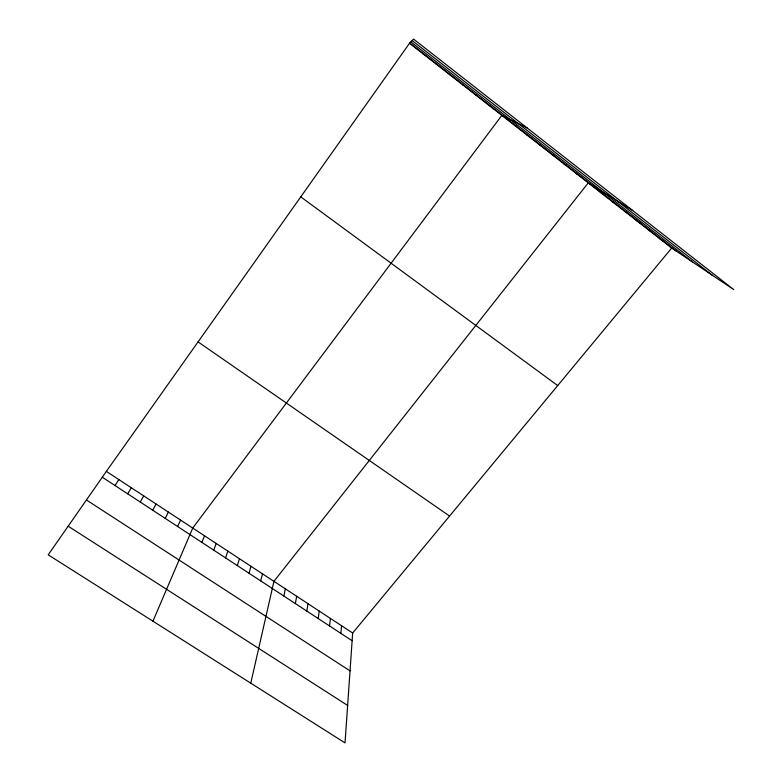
<?xml version="1.0" encoding="UTF-8"?>
<svg xmlns="http://www.w3.org/2000/svg" width="782" height="782" viewBox="0 0 782 782"><rect width="100%" height="100%" fill="white"/><g stroke="black" fill="none" stroke-linecap="round" stroke-linejoin="round"><path stroke-width="1.17" d="M671.689 248.041L352.662 633.009L345.028 742.9L48.21 554.829L106.362 471.39L409.514 43.293L413.58 39.1L733.79 289.633L671.689 248.041L409.514 43.293M340.874 633.371L341.558 625.727M329.574 625.981L330.415 618.406M318.225 618.552L319.212 611.065M306.818 611.084L307.971 603.684M295.371 603.587L296.671 596.275M283.866 596.06L285.332 588.826M250.768 683.175L273.935 581.349L588.25 182.88L632.736 210.563M260.699 580.899L262.488 573.841M249.047 573.265L250.993 566.295M237.327 565.601L239.448 558.719M225.568 557.898L227.845 551.105M213.75 550.157L216.194 543.461M201.873 542.385L204.493 535.778M152.94 621.182L192.734 528.065L501.829 115.394L527.234 128.023M177.602 526.501L180.564 520.079M165.207 518.388L168.345 512.063M152.744 510.226L156.058 503.999M140.222 502.034L143.722 495.905M127.642 493.794L131.327 487.773M115.003 485.524L118.874 479.601M422.915 53.763L423.404 53.645M436.239 64.173L436.942 64.222M449.494 74.525L450.412 74.74M462.68 84.818L463.804 85.199M475.798 95.062L477.128 95.609M488.848 105.257L490.382 105.961M514.361 125.179L516.296 126.195M526.833 134.915L528.955 136.078M539.238 144.602L541.545 145.921M551.584 154.25L554.076 155.706M563.871 163.839L566.549 165.442M576.09 173.379L578.954 175.139M600.351 192.323L603.577 194.366M612.384 201.727L615.786 203.906M68.161 526.198L347.628 705.423M624.368 211.081L627.946 213.398M86.431 499.981L350.033 670.897M636.284 220.387L640.038 222.841M102.305 477.206L352.125 640.741M106.362 471.39L352.662 633.009M648.141 229.654L652.071 232.244M659.949 238.872L664.045 241.599M198.061 341.89L449.582 516.052M300.767 196.869L557.703 385.585M412.163 40.566L712.265 275.215M410.882 41.886L692.744 262.146M409.788 43.01L675.961 250.895"/></g></svg>
